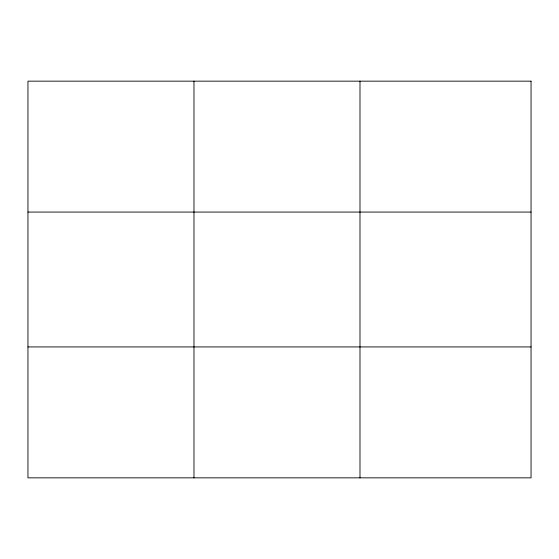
<?xml version="1.0" encoding="UTF-8"?>
<svg xmlns="http://www.w3.org/2000/svg" width="559" height="559" viewBox="0 0 559 559"><rect width="100%" height="100%" fill="white"/><g stroke="black" fill="none" stroke-linecap="round" stroke-linejoin="round"><path stroke-width="0.84" d="M193.973 81.153L193.973 477.847M359.996 81.153L359.996 477.847M27.95 212.064L531.05 212.064M27.95 346.936L531.05 346.936M531.05 81.153L531.05 477.847L27.95 477.847L27.95 81.153L531.05 81.153"/></g></svg>
